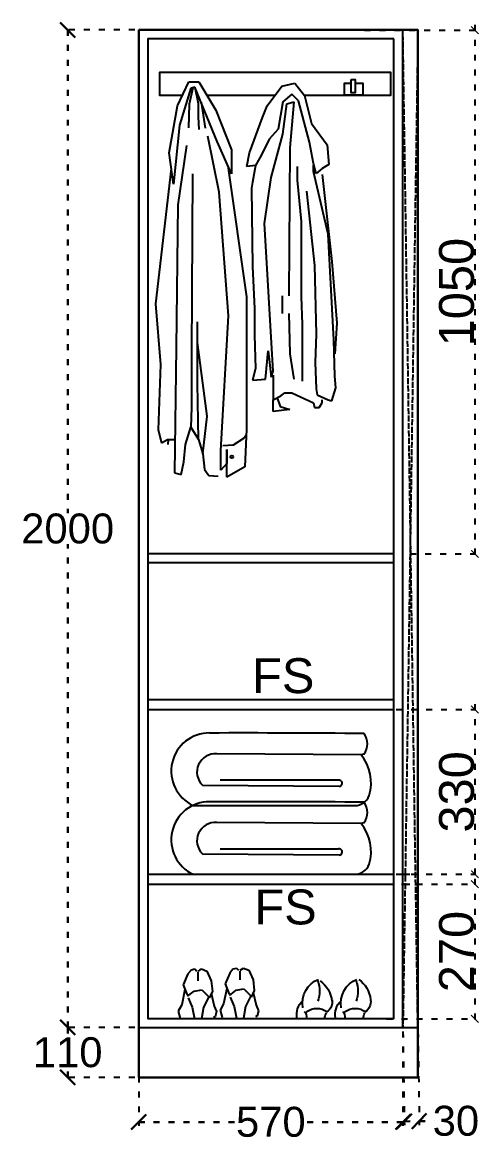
# Model space of a CAD drawing. Header units: millimetres. Extents: x 220712 to 1505573, y -354410 to 241923.
# Drawn here: x 272289 to 273206, y 82538 to 84782 of the extents above; entities that cross this region are included whole.
import ezdxf

# ---------------------------------------------------------------- set-up
doc = ezdxf.new("R2010")
doc.units = ezdxf.units.MM
doc.header["$MEASUREMENT"] = 0
doc.linetypes.add('ACAD_ISO02W100', pattern=[15, 12, -3])
doc.linetypes.add('ACAD_ISO03W100', pattern=[30, 12, -18])
doc.layers.add('Walls', color=253, linetype='Continuous')
doc.styles.get("Standard").update_dxf_attribs({"font": 'arial.ttf'})
doc.dimstyles.new('ISO-25', dxfattribs={"dimtxt": 70, "dimasz": 15, "dimexe": 1.25, "dimexo": 0.625, "dimtad": 1, "dimdec": 0, "dimtxsty": 'Standard', "dimblk": 'ARCHTICK', "dimcen": 0, "dimdle": 11, "dimclrd": 1, "dimclre": 1, "dimclrt": 1, "dimadec": 0, "dimazin": 0, "dimtfac": 1, "dimtdec": 0, "dimtmove": 0, "dimatfit": 3, "dimfxl": 1, "dimarcsym": 0})
doc.dimstyles.get("Standard").update_dxf_attribs({"dimtxt": 60, "dimasz": 30, "dimexe": 7.75, "dimexo": 8.13, "dimgap": 0.63, "dimtad": 0, "dimtih": 1, "dimtoh": 1, "dimdec": 0, "dimzin": 0, "dimtxsty": 'Standard', "dimblk": 'OBLIQUE', "dimcen": 2.25, "dimclrd": 1, "dimclre": 1, "dimclrt": 1, "dimadec": 0, "dimazin": 0, "dimtfac": 1, "dimtdec": 0, "dimtofl": 0, "dimtmove": 0, "dimatfit": 3, "dimfxl": 1, "dimtolj": 1, "dimtzin": 0, "dimlwd": 30, "dimarcsym": 0})

# ---------------------------------------------------------------- blocks, each defined once
blk = doc.blocks.new('_ArchTick')
at = {"color": 0, "linetype": 'ByBlock', "const_width": 0.15}
blk.add_lwpolyline([(-0.5, -0.5), (0.5, 0.5)], dxfattribs=at)
blk = doc.blocks.new('*D2346')
at = {"color": 1, "linetype": 'ACAD_ISO03W100', "lineweight": -2, "transparency": 16777216}
for p, q in [((273196.3, 84777.6), (273196.3, 83705.6)), ((272974.8, 84766.6), (273197.5, 84766.6)), ((273066.6, 83716.6), (273197.5, 83716.6))]:
    blk.add_line(p, q, dxfattribs=at)
at = {"layer": 'Defpoints', "color": 0, "linetype": 'ACAD_ISO03W100', "lineweight": -2, "transparency": 16777216}
for p in [(272974.2, 84766.6), (273066, 83716.6), (273196.3, 83716.6)]:
    blk.add_point(p, dxfattribs=at)
at = {"color": 1, "linetype": 'ACAD_ISO03W100', "lineweight": -2, "transparency": 16777216, "xscale": 15, "yscale": 15, "zscale": 15}
for p, rotation in [((273196.3, 84766.6), 90), ((273196.3, 83716.6), 270)]:
    blk.add_blockref('_ArchTick', p, dxfattribs=dict(at, rotation=rotation))
at = {"color": 1, "linetype": 'ACAD_ISO03W100', "transparency": 16777216, "insert": (273159.9, 84241.6), "char_height": 70, "attachment_point": 5, "rotation": 90}
blk.add_mtext('1050', dxfattribs=at)
blk = doc.blocks.new('*D2349')
at = {"color": 1, "linetype": 'ACAD_ISO03W100', "lineweight": -2, "transparency": 16777216}
for p, q in [((273196.3, 83415.7), (273196.3, 83063.4)), ((272948.4, 83404.7), (273197.5, 83404.7)), ((272948.4, 83074.4), (273197.5, 83074.4))]:
    blk.add_line(p, q, dxfattribs=at)
at = {"layer": 'Defpoints', "color": 0, "linetype": 'ACAD_ISO03W100', "lineweight": -2, "transparency": 16777216}
for p in [(272947.8, 83404.7), (272947.8, 83074.4), (273196.3, 83074.4)]:
    blk.add_point(p, dxfattribs=at)
at = {"color": 1, "linetype": 'ACAD_ISO03W100', "lineweight": -2, "transparency": 16777216, "xscale": 15, "yscale": 15, "zscale": 15}
for p, rotation in [((273196.3, 83404.7), 90), ((273196.3, 83074.4), 270)]:
    blk.add_blockref('_ArchTick', p, dxfattribs=dict(at, rotation=rotation))
at = {"color": 1, "linetype": 'ACAD_ISO03W100', "transparency": 16777216, "insert": (273159.9, 83239.6), "char_height": 70, "attachment_point": 5, "rotation": 90}
blk.add_mtext('330', dxfattribs=at)
blk = doc.blocks.new('*D2347')
at = {"color": 1, "linetype": 'ACAD_ISO03W100', "lineweight": -2, "transparency": 16777216}
for p, q in [((273019.2, 83054.4), (273197.5, 83054.4)), ((273196.3, 83065.4), (273196.3, 82773.6)), ((273019.2, 82784.6), (273197.5, 82784.6))]:
    blk.add_line(p, q, dxfattribs=at)
at = {"layer": 'Defpoints', "color": 0, "linetype": 'ACAD_ISO03W100', "lineweight": -2, "transparency": 16777216}
for p in [(273018.6, 83054.4), (273018.6, 82784.6), (273196.3, 82784.6)]:
    blk.add_point(p, dxfattribs=at)
at = {"color": 1, "linetype": 'ACAD_ISO03W100', "lineweight": -2, "transparency": 16777216, "xscale": 15, "yscale": 15, "zscale": 15}
for p, rotation in [((273196.3, 83054.4), 90), ((273196.3, 82784.6), 270)]:
    blk.add_blockref('_ArchTick', p, dxfattribs=dict(at, rotation=rotation))
at = {"color": 1, "linetype": 'ACAD_ISO03W100', "transparency": 16777216, "insert": (273159.9, 82919.5), "char_height": 70, "attachment_point": 5, "rotation": 90}
blk.add_mtext('270', dxfattribs=at)
blk = doc.blocks.new('_Oblique')
at = {"color": 0, "linetype": 'ByBlock', "lineweight": -2}
blk.add_line((-0.5, -0.5), (0.5, 0.5), dxfattribs=at)
blk = doc.blocks.new('*D2350')
at = {"layer": 'Defpoints', "color": 0, "linetype": 'ACAD_ISO03W100', "lineweight": -2, "transparency": 16777216}
for p in [(272379.5, 82767.3), (272522, 82767.3), (272522, 82667.3)]:
    blk.add_point(p, dxfattribs=at)
at = {"layer": 'Walls', "color": 1, "linetype": 'ACAD_ISO03W100', "lineweight": -2, "transparency": 16777216}
for p, q in [((272513.9, 82767.3), (272371.8, 82767.3)), ((272513.9, 82667.3), (272371.8, 82667.3))]:
    blk.add_line(p, q, dxfattribs=at)
at = {"layer": 'Walls', "color": 1, "linetype": 'ACAD_ISO03W100', "lineweight": 30, "transparency": 16777216}
for p, q in [((272379.5, 82767.3), (272379.5, 82748.6)), ((272379.5, 82667.3), (272379.5, 82686.1))]:
    blk.add_line(p, q, dxfattribs=at)
at = {"layer": 'Walls', "color": 1, "linetype": 'ACAD_ISO03W100', "lineweight": 30, "transparency": 16777216, "xscale": 30, "yscale": 30, "zscale": 30}
for p, rotation in [((272379.5, 82767.3), 90), ((272379.5, 82667.3), 270)]:
    blk.add_blockref('_Oblique', p, dxfattribs=dict(at, rotation=rotation))
at = {"layer": 'Walls', "color": 1, "linetype": 'ACAD_ISO03W100', "transparency": 16777216, "insert": (272379.5, 82717.3), "char_height": 60, "attachment_point": 5}
blk.add_mtext('\\A1;110', dxfattribs=at)
blk = doc.blocks.new('*D2351')
at = {"layer": 'Defpoints', "color": 0, "linetype": 'ACAD_ISO03W100', "lineweight": -2, "transparency": 16777216}
for p in [(272379.5, 84767.3), (272522, 84767.3), (272522, 82767.3)]:
    blk.add_point(p, dxfattribs=at)
at = {"layer": 'Walls', "color": 1, "linetype": 'ACAD_ISO03W100', "lineweight": -2, "transparency": 16777216}
for p, q in [((272513.9, 84767.3), (272371.8, 84767.3)), ((272513.9, 82767.3), (272371.8, 82767.3))]:
    blk.add_line(p, q, dxfattribs=at)
at = {"layer": 'Walls', "color": 1, "linetype": 'ACAD_ISO03W100', "lineweight": 30, "transparency": 16777216}
for p, q in [((272379.5, 84767.3), (272379.5, 83798.6)), ((272379.5, 82767.3), (272379.5, 83736.1))]:
    blk.add_line(p, q, dxfattribs=at)
at = {"layer": 'Walls', "color": 1, "linetype": 'ACAD_ISO03W100', "lineweight": 30, "transparency": 16777216, "xscale": 30, "yscale": 30, "zscale": 30}
for p, rotation in [((272379.5, 84767.3), 90), ((272379.5, 82767.3), 270)]:
    blk.add_blockref('_Oblique', p, dxfattribs=dict(at, rotation=rotation))
at = {"layer": 'Walls', "color": 1, "linetype": 'ACAD_ISO03W100', "transparency": 16777216, "insert": (272379.5, 83767.3), "char_height": 60, "attachment_point": 5}
blk.add_mtext('\\A1;2000', dxfattribs=at)
blk = doc.blocks.new('*D2352')
at = {"layer": 'Defpoints', "color": 0, "linetype": 'ACAD_ISO03W100', "lineweight": -2, "transparency": 16777216}
for p in [(273052, 82767.3), (273082, 82767.8), (273084.8, 82579.4)]:
    blk.add_point(p, dxfattribs=at)
at = {"layer": 'Walls', "color": 1, "linetype": 'ACAD_ISO03W100', "lineweight": -2, "transparency": 16777216}
for p, q in [((273052.1, 82759.2), (273054.9, 82571.2)), ((273082.1, 82759.7), (273084.9, 82571.7))]:
    blk.add_line(p, q, dxfattribs=at)
at = {"layer": 'Walls', "color": 1, "linetype": 'ACAD_ISO03W100', "lineweight": 30, "transparency": 16777216}
for p, q in [((273054.8, 82579), (273084.8, 82579.4)), ((273084.8, 82579.4), (273114.8, 82579.9))]:
    blk.add_line(p, q, dxfattribs=at)
at = {"layer": 'Walls', "color": 1, "linetype": 'ACAD_ISO03W100', "lineweight": 30, "transparency": 16777216, "xscale": 30, "yscale": 30, "zscale": 30}
for p, rotation in [((273054.8, 82579), 180.8596820251626), ((273084.8, 82579.4), 0.8596820251626145)]:
    blk.add_blockref('_Oblique', p, dxfattribs=dict(at, rotation=rotation))
at = {"layer": 'Walls', "color": 1, "linetype": 'ACAD_ISO03W100', "transparency": 16777216, "insert": (273158.3, 82579.9), "char_height": 60, "attachment_point": 5}
blk.add_mtext('\\A1;30', dxfattribs=at)
blk = doc.blocks.new('*D2348')
at = {"layer": 'Defpoints', "color": 0, "linetype": 'ACAD_ISO03W100', "lineweight": -2, "transparency": 16777216}
for p in [(272522, 82767.3), (273052, 82767.3), (272522, 82577.8)]:
    blk.add_point(p, dxfattribs=at)
at = {"layer": 'Walls', "color": 1, "linetype": 'ACAD_ISO03W100', "lineweight": -2, "transparency": 16777216}
for p, q in [((272522, 82759.2), (272522, 82570.1)), ((273052, 82759.2), (273052, 82570.1))]:
    blk.add_line(p, q, dxfattribs=at)
at = {"layer": 'Walls', "color": 1, "linetype": 'ACAD_ISO03W100', "lineweight": 30, "transparency": 16777216}
for p, q in [((272522, 82577.8), (272720.2, 82577.8)), ((273052, 82577.8), (272853.8, 82577.8))]:
    blk.add_line(p, q, dxfattribs=at)
at = {"layer": 'Walls', "color": 1, "linetype": 'ACAD_ISO03W100', "lineweight": 30, "transparency": 16777216, "xscale": 30, "yscale": 30, "zscale": 30, "rotation": 180}
blk.add_blockref('_Oblique', (272522, 82577.8), dxfattribs=at)
at = {"layer": 'Walls', "color": 1, "linetype": 'ACAD_ISO03W100', "lineweight": 30, "transparency": 16777216, "xscale": 30, "yscale": 30, "zscale": 30}
blk.add_blockref('_Oblique', (273052, 82577.8), dxfattribs=at)
at = {"layer": 'Walls', "color": 1, "linetype": 'ACAD_ISO03W100', "transparency": 16777216, "insert": (272787, 82577.8), "char_height": 60, "attachment_point": 5}
blk.add_mtext('\\A1;570', dxfattribs=at)

msp = doc.modelspace()

# ---------------------------------------------------------------- linework, layer by layer
at = {"color": 18, "true_color": 0x000000}
for p, q in [((272599.9, 84614.8), (272622.7, 84663.1)), ((272622.7, 84663.1), (272642.6, 84663.1)), ((272642.6, 84663.1), (272676.7, 84606.3)), ((272626.3, 84650.5), (272603.9, 84576.5)), ((272630.6, 84651.4), (272622.9, 84618.6)), ((272634.9, 84652.2), (272626.3, 84650.5)), ((272634.9, 84652.2), (272641.2, 84619.4)), ((272679.6, 84543.8), (272634.9, 84652.2)), ((272779.9, 84615.1), (272809.4, 84654.4)), ((272809.4, 84654.4), (272834.9, 84660.3)), ((272834.9, 84660.3), (272854.6, 84635.7)), ((272622.9, 84618.6), (272622.1, 84571)), ((272641.2, 84619.4), (272641.2, 84593)), ((272647.2, 84622.4), (272655.2, 84570.2)), ((272811.4, 84623), (272801.5, 84568)), ((272829, 84638.7), (272811.4, 84623)), ((272811.4, 84558.2), (272819.2, 84619.1)), ((272819.2, 84619.1), (272833, 84623)), ((272833, 84623), (272825.1, 84530.7)), ((272842.8, 84625), (272829, 84638.7)), ((272864.4, 84542.4), (272842.8, 84625)), ((272854.6, 84635.7), (272868.4, 84579.8)), ((272582.9, 84521.1), (272599.9, 84614.8)), ((272676.7, 84606.3), (272708, 84526.8)), ((272770.1, 84591.6), (272779.9, 84615.1)), ((272603.9, 84576.5), (272591.8, 84457.7)), ((272641.2, 84593), (272642.7, 84567.3)), ((272744.5, 84520.8), (272770.1, 84591.6)), ((272868.4, 84579.8), (272899.8, 84536.6)), ((272683.1, 84442.2), (272660.7, 84554.1)), ((272801.5, 84568), (272783.8, 84548.3)), ((272787.8, 84471.7), (272811.4, 84558.2)), ((272617.7, 84535.2), (272600.4, 84416.4)), ((272708, 84478.5), (272679.6, 84543.8)), ((272708, 84526.8), (272708, 84478.5)), ((272783.8, 84548.3), (272768.1, 84516.9)), ((272825.1, 84530.7), (272823.1, 84234)), ((272872.3, 84499.2), (272864.4, 84542.4)), ((272899.8, 84536.6), (272903.7, 84497.3)), ((272591.8, 84457.7), (272582.9, 84521.1)), ((272738.6, 84493.3), (272744.5, 84520.8)), ((272768.1, 84516.9), (272756.3, 84495.3)), ((272587.4, 84489.4), (272555.6, 84218.4)), ((272700.9, 84494.6), (272738.2, 84232.2)), ((272756.3, 84495.3), (272738.6, 84493.3)), ((272756.3, 84495.3), (272750.4, 84461.9)), ((272840.8, 84465.8), (272840.8, 84493.3)), ((272878.2, 84479.6), (272872.3, 84499.2)), ((272872.3, 84483.5), (272872.3, 84495.3)), ((272901.8, 84357.8), (272872.3, 84483.5)), ((272890, 84489.4), (272878.2, 84479.6)), ((272903.7, 84497.3), (272890, 84489.4)), ((272629.7, 84478.4), (272628, 84118.6)), ((272750.4, 84461.9), (272748.5, 84450.1)), ((272774, 84379.4), (272787.8, 84471.7)), ((272848.7, 84383.3), (272840.8, 84465.8)), ((272890, 84477.6), (272909.6, 84302.8)), ((272702.1, 84194.3), (272683.1, 84442.2)), ((272748.5, 84450.1), (272750.4, 84293)), ((272858.5, 84444.2), (272874.3, 84294.9)), ((272600.4, 84416.4), (272597, 84130.6)), ((272791.7, 84082.8), (272774, 84379.4)), ((272848.7, 84291), (272848.7, 84383.3)), ((272913.6, 84145.6), (272901.8, 84357.8)), ((272909.6, 84302.8), (272919.5, 84179)), ((272750.4, 84293), (272754.3, 84208.5)), ((272848.7, 84232.1), (272848.7, 84291)), ((272874.3, 84294.9), (272878.2, 84157.4)), ((272555.6, 84218.4), (272566, 84096.2)), ((272738.2, 84232.2), (272738.2, 83967.1)), ((272809.5, 84234), (272809.5, 84198.7)), ((272850.7, 84177.1), (272848.7, 84232.1)), ((272686.6, 83924), (272702.1, 84194.3)), ((272754.3, 84208.5), (272754.3, 84155.5)), ((272823.1, 84198.7), (272825.1, 84118.1)), ((272640.1, 84140.9), (272640.1, 84182.3)), ((272640.1, 84058.3), (272640.1, 84182.3)), ((272850.7, 84063.1), (272850.7, 84177.1)), ((272919.5, 84179), (272915.5, 84118.1)), ((272754.3, 84155.5), (272756.3, 84088.7)), ((272878.2, 84157.4), (272876.2, 84100.5)), ((272915.5, 84073), (272913.6, 84145.6)), ((272597, 84130.6), (272593.5, 83879.3)), ((272659, 83992.9), (272640.1, 84140.9)), ((272776, 84067.1), (272781.9, 84124)), ((272781.9, 84124), (272787.8, 84071)), ((272628, 84118.6), (272628, 84010.1)), ((272825.1, 84118.1), (272833, 84067.1)), ((272876.2, 84100.5), (272878.2, 84047.4)), ((272566, 84096.2), (272560.8, 83965.3)), ((272756.3, 84088.7), (272750.4, 84065.1)), ((272787.8, 84071), (272791.7, 84082.8)), ((272641.8, 83946.4), (272640.1, 84058.3)), ((272750.4, 84065.1), (272776, 84067.1)), ((272791.7, 84074.9), (272791.7, 84025.8)), ((272917.5, 84049.4), (272915.5, 84073)), ((272791.7, 84025.8), (272807.4, 84033.7)), ((272807.4, 84033.7), (272815.3, 84039.6)), ((272815.3, 84039.6), (272829, 84039.6)), ((272829, 84039.6), (272872.3, 84019.9)), ((272878.2, 84047.4), (272880.2, 84035.6)), ((272880.2, 84035.6), (272901.8, 84025.8)), ((272909.6, 84023.9), (272917.5, 84049.4)), ((272791.7, 84002.2), (272791.7, 84025.8)), ((272799.6, 84029.7), (272805.5, 84012.1)), ((272805.5, 84012.1), (272825.1, 84006.2)), ((272872.3, 84019.9), (272874.3, 84010.1)), ((272884.1, 84010.1), (272890, 84019.9)), ((272890, 84019.9), (272890, 84025.8)), ((272901.8, 84025.8), (272909.6, 84023.9)), ((272628, 84010.1), (272626.3, 83970.5)), ((272650.4, 83917.1), (272659, 83992.9)), ((272825.1, 84006.2), (272791.7, 84002.2)), ((272874.3, 84010.1), (272884.1, 84010.1)), ((272615.9, 83936.1), (272626.3, 83970.5)), ((272626.3, 83970.5), (272641.8, 83946.4)), ((272738.2, 83967.1), (272734.8, 83891.3)), ((272560.8, 83965.3), (272567.7, 83939.5)), ((272567.7, 83939.5), (272579.8, 83946.4)), ((272579.8, 83946.4), (272594.5, 83946.2)), ((272580.8, 83946.2), (272580.7, 83936.1)), ((272641.8, 83946.4), (272650.4, 83917.1)), ((272712.3, 83935.5), (272732.9, 83948.8)), ((272732.9, 83948.8), (272737.7, 83955.2)), ((272612.5, 83901.6), (272615.9, 83936.1)), ((272686.6, 83884.4), (272686.6, 83924)), ((272690.6, 83934), (272712.3, 83935.5)), ((272698.6, 83925.8), (272698.6, 83898.2)), ((272698.6, 83870.7), (272698.6, 83925.8)), ((272607.3, 83875.8), (272612.5, 83901.6)), ((272650.4, 83917.1), (272653.8, 83886.2)), ((272593.5, 83879.3), (272607.3, 83875.8)), ((272653.8, 83886.2), (272662.4, 83874.1)), ((272698.6, 83898.2), (272686.6, 83884.4)), ((272734.8, 83891.3), (272698.6, 83870.7)), ((272662.4, 83874.1), (272681.4, 83872.4)), ((273034, 83716.6), (272542, 83716.6)), ((273034, 83698.6), (272542, 83698.6)), ((272542, 83424.7), (273034, 83424.7)), ((272542, 83404.7), (273034, 83404.7)), ((272968, 83314), (272678.7, 83315.8)), ((272973.5, 83315.4), (272968, 83314)), ((272650, 83252.9), (272924.1, 83250.8)), ((272922.7, 83262.9), (272685.4, 83262.9)), ((272631.4, 83212.2), (272955.3, 83212.2)), ((272968, 83176.3), (272678.7, 83178.1)), ((272973.5, 83177.6), (272968, 83176.3)), ((272650, 83115.2), (272924.1, 83113.1)), ((272922.7, 83125.1), (272685.4, 83125.1)), ((272542, 83074.4), (273034, 83074.4)), ((272631.4, 83074.4), (272955.3, 83074.4)), ((273052, 83074.4), (273066, 83074.4)), ((272542, 83054.4), (273034, 83054.4)), ((273052, 83054.4), (273066, 83054.4)), ((272620.7, 82874.6), (272611.3, 82853.1)), ((272626.9, 82882.3), (272620.7, 82874.6)), ((272634.7, 82884), (272626.9, 82882.3)), ((272638.6, 82879.7), (272634.7, 82884)), ((272640.9, 82878.8), (272640.9, 82860.9)), ((272641.7, 82880.5), (272647.9, 82884.8)), ((272647.9, 82884.8), (272658.8, 82880.5)), ((272658.8, 82880.5), (272667.4, 82860.9)), ((272704.8, 82876.3), (272695.4, 82854.9)), ((272711, 82884), (272704.8, 82876.3)), ((272718.8, 82885.7), (272711, 82884)), ((272722.7, 82881.4), (272718.8, 82885.7)), ((272725, 82880.5), (272725, 82862.6)), ((272725.8, 82882.3), (272732, 82886.5)), ((272732, 82886.5), (272742.9, 82882.3)), ((272742.9, 82882.3), (272751.5, 82862.6)), ((272611.3, 82853.1), (272619.1, 82832.6)), ((272667.4, 82860.9), (272669.7, 82839.4)), ((272698.5, 82845.4), (272692.3, 82814.6)), ((272695.4, 82854.9), (272703.2, 82834.3)), ((272717.2, 82842), (272732.8, 82844.6)), ((272732.8, 82844.6), (272747.6, 82830)), ((272751.5, 82862.6), (272753.8, 82841.2)), ((272614.4, 82843.7), (272608.2, 82812.9)), ((272619.9, 82830), (272633.1, 82840.3)), ((272621.5, 82826.6), (272629.2, 82807.8)), ((272633.1, 82840.3), (272648.7, 82842.9)), ((272648.7, 82842.9), (272663.5, 82828.3)), ((272661.9, 82827.4), (272651.8, 82807.8)), ((272669.7, 82839.4), (272663.5, 82826.6)), ((272667.4, 82836), (272673.6, 82810.3)), ((272704, 82831.7), (272717.2, 82842)), ((272705.5, 82828.3), (272713.3, 82809.5)), ((272746, 82829.2), (272735.9, 82809.5)), ((272753.8, 82841.2), (272747.6, 82828.3)), ((272751.5, 82837.7), (272757.7, 82812)), ((272608.2, 82812.9), (272601.2, 82800)), ((272601.2, 82800), (272605.1, 82785.5)), ((272629.2, 82807.8), (272633.9, 82784.6)), ((272651.8, 82807.8), (272647.9, 82784.6)), ((272673.6, 82810.3), (272678.3, 82799.2)), ((272678.3, 82799.2), (272675.2, 82788.9)), ((272692.3, 82814.6), (272685.3, 82801.8)), ((272685.3, 82801.8), (272689.2, 82787.2)), ((272713.3, 82809.5), (272718, 82786.3)), ((272735.9, 82809.5), (272732, 82786.3)), ((272757.7, 82812), (272762.4, 82800.9)), ((272762.4, 82800.9), (272759.3, 82790.6)), ((272675.2, 82788.9), (272672.1, 82787.2)), ((272759.3, 82790.6), (272756.1, 82788.9))]:
    msp.add_line(p, q, dxfattribs=at)
for points in [[(272609.8, 84635.7), (272564.3, 84635.7), (272564.3, 84682.4), (273027, 84682.4), (273027, 84635.7), (272854.6, 84635.7)], [(272956.1, 84660.2), (272971.3, 84660.2), (272971.3, 84636.6), (272934.5, 84636.6), (272934.5, 84660.2), (272948.4, 84660.2)], [(272795.4, 84635.7), (272659.1, 84635.7)]]:
    msp.add_lwpolyline(points, dxfattribs=at)
msp.add_lwpolyline([(272948.4, 84667.8), (272956.1, 84667.8), (272956.1, 84641.3), (272948.4, 84641.3)], close=True, dxfattribs=at)
msp.add_circle((272708.8, 83911.4), 2.95, dxfattribs=at)
for centre, radius, start, end in [((272663.5, 83281.4), 76.3, 89.4543, 245.1656), ((272731.7, 53527.8), 29829.9, 89.53465, 90.12977), ((272946.8, 83336.4), 34, 321.7528, 36.8191), ((272675.7, 83279.2), 36.8, 85.2319, 225.5868), ((272898.9, 83257.6), 89.2, 343.4184, 39.2187), ((272924.2, 83256.9), 6.12, 269.2533, 104.177), ((272955.3, 83243.4), 31.2, 270, 338.975), ((272663.5, 83143.6), 76.3, 89.4543, 245.1656), ((272731.7, 53390.1), 29829.9, 89.53465, 90.12977), ((272946.8, 83198.7), 34, 321.7528, 36.8191), ((272675.7, 83141.5), 36.8, 85.2319, 225.5868), ((272898.9, 83119.9), 89.2, 343.4184, 39.2187), ((272924.2, 83119.2), 6.12, 269.2533, 104.177), ((272955.3, 83105.6), 31.2, 270, 338.975)]:
    msp.add_arc(centre, radius, start, end, dxfattribs=at)
at = {"color": 18, "true_color": 0x000000, "extrusion": (0, 0, -1)}
for centre, major_axis, start_param, end_param in [((272896.5, 82815.1), (0, 50.9), 4.540453, 5.980051), ((272835.9, 82840.3), (0, 53.6), 1.181051, 1.960541), ((272857.7, 82812.1), (0, 57.6), 0.565363, 1.433556), ((272973.6, 82815.1), (0, 50.9), 4.540453, 5.980051), ((272913, 82840.3), (0, 53.6), 1.181051, 1.960541), ((272935.3, 82815), (0, 57.6), 0.565363, 1.433556), ((272888.1, 82819.5), (0, 24.4), 1.433556, 2.603076), ((272965.2, 82819.5), (0, 24.4), 1.433556, 2.603076), ((272871.7, 82793), (0, 36), 4.543708, 5.559654), ((272846.6, 82788.9), (0, 13.2), 0.628798, 1.869295), ((272879.2, 82762.4), (0, 43.1), 5.712137, 6.854234), ((272948.9, 82793), (0, 36), 4.543708, 5.559654), ((272923.7, 82788.9), (0, 13.2), 0.628798, 1.869295), ((272956.3, 82762.4), (0, 43.1), 5.712137, 6.854234), ((272922, 82781.6), (0, 29.8), 4.826646, 5.241634), ((272999.1, 82781.6), (0, 29.8), 4.826646, 5.241634)]:
    msp.add_ellipse(centre, major_axis=major_axis, ratio=0.909091, start_param=start_param, end_param=end_param, dxfattribs=at)
at = {"layer": 'Walls', "color": 18, "true_color": 0x000000}
for p, q in [((272522, 84767.3), (272522, 82667.3)), ((273082, 84767.3), (272522, 84767.3)), ((272522, 84767.3), (272522, 82767.3)), ((273082, 84767.3), (272539, 84767.3)), ((273052, 82767.3), (273052, 84767.3)), ((273082, 82667.3), (273082, 84767.3)), ((273082, 82767.3), (273082, 84767.3)), ((272522, 82767.3), (273082, 82767.3)), ((272522, 82767.3), (273082, 82767.3)), ((272522, 82667.3), (273082, 82667.3)), ((272522, 82667.3), (273082, 82667.3))]:
    msp.add_line(p, q, dxfattribs=at)
at = {"layer": 'Walls', "color": 240, "linetype": 'ACAD_ISO02W100', "true_color": 0xed1f24}
for p, q in [((273082, 84766.6), (273052, 82767.3)), ((273082, 82767.3), (273052, 84766.6))]:
    msp.add_line(p, q, dxfattribs=at)
at = {"layer": 'Walls', "color": 18, "true_color": 0x000000}
for points in [[(272522, 84767.3), (273082, 84767.3), (273082, 82667.3), (272522, 82667.3)], [(273034, 84749.3), (272540, 84749.3), (272540, 82785.3), (273034, 82785.3)]]:
    msp.add_lwpolyline(points, close=True, dxfattribs=at)

# ---------------------------------------------------------------- texts
at = {"char_height": 70, "attachment_point": 1}
for insert in [(272749.5, 83507.6), (272754.1, 83043.9)]:
    msp.add_mtext_dynamic_manual_height_columns('FS', width=1609.978, gutter_width=12.5, heights=[0], dxfattribs=dict(at, insert=insert))

# ---------------------------------------------------------------- dimensions: what is measured, and where the dimension line sits
at = {"color": 240, "linetype": 'ACAD_ISO03W100', "true_color": 0xed1f24}
dim = msp.add_linear_dim(base=(273196.3, 83716.6), p1=(272974.2, 84766.6), p2=(273066, 83716.6), angle=90, dimstyle='ISO-25', dxfattribs=at)
dim.commit()
dim.dimension.update_dxf_attribs({"geometry": '*D2346', "text_midpoint": (273159.9, 84241.6)})
at = {"color": 18, "linetype": 'ACAD_ISO03W100', "true_color": 0x000000}
for base, p1, p2, picture, middle in [((273196.3, 83074.4), (272947.8, 83404.7), (272947.8, 83074.4), '*D2349', (273159.9, 83239.6)), ((273196.3, 82784.6), (273018.6, 83054.4), (273018.6, 82784.6), '*D2347', (273159.9, 82919.5))]:
    dim = msp.add_linear_dim(base=base, p1=p1, p2=p2, angle=90, dimstyle='ISO-25', dxfattribs=at)
    dim.commit()
    dim.dimension.update_dxf_attribs({"geometry": picture, "text_midpoint": middle})
at = {"layer": 'Walls', "color": 18, "linetype": 'ACAD_ISO03W100', "true_color": 0x000000}
dim = msp.add_linear_dim(base=(272379.5, 84767.3), p1=(272522, 82767.3), p2=(272522, 84767.3), angle=90, dimstyle='Standard', dxfattribs=at)
dim.commit()
dim.dimension.update_dxf_attribs({"geometry": '*D2351', "text_midpoint": (272379.5, 83767.3), "dimtype": 160})
dim = msp.add_linear_dim(base=(272379.5, 82767.3), p1=(272522, 82667.3), p2=(272522, 82767.3), angle=90, text='110', dimstyle='Standard', dxfattribs=at)
dim.commit()
dim.dimension.update_dxf_attribs({"geometry": '*D2350', "text_midpoint": (272379.5, 82717.3)})
dim = msp.add_linear_dim(base=(272522, 82577.8), p1=(273052, 82767.3), p2=(272522, 82767.3), text='570', dimstyle='Standard', dxfattribs=at)
dim.commit()
dim.dimension.update_dxf_attribs({"geometry": '*D2348', "text_midpoint": (272787, 82577.8)})
dim = msp.add_aligned_dim(p1=(273052, 82767.3), p2=(273082, 82767.8), distance=-188.4, dimstyle='Standard', dxfattribs=at)
dim.commit()
dim.dimension.update_dxf_attribs({"geometry": '*D2352', "text_midpoint": (273158.3, 82579.9)})

doc.saveas('drawing.dxf')
